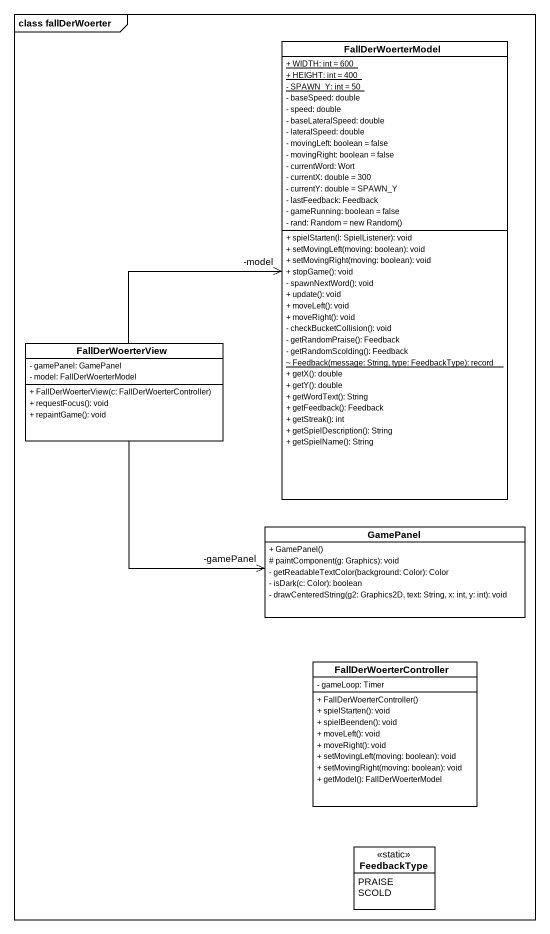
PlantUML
@startuml
mainframe class fallDerWoerter
hide circle
hide empty members
skinparam classAttributeIconSize 0
class FallDerWoerterModel {
  {static} + WIDTH: int = 600
  {static} + HEIGHT: int = 400
  {static} - SPAWN_Y: int = 50
  - baseSpeed: double
  - speed: double
  - baseLateralSpeed: double
  - lateralSpeed: double
  - movingLeft: boolean = false
  - movingRight: boolean = false
  - currentWord: Wort
  - currentX: double = 300
  - currentY: double = SPAWN_Y
  - lastFeedback: Feedback
  - gameRunning: boolean = false
  {field} - rand: Random = new Random()
  + spielStarten(l: SpielListener): void
  + setMovingLeft(moving: boolean): void
  + setMovingRight(moving: boolean): void
  + stopGame(): void
  - spawnNextWord(): void
  + update(): void
  + moveLeft(): void
  + moveRight(): void
  - checkBucketCollision(): void
  - getRandomPraise(): Feedback
  - getRandomScolding(): Feedback
  {static} ~ Feedback(message: String, type: FeedbackType): record
  + getX(): double
  + getY(): double
  + getWordText(): String
  + getFeedback(): Feedback
  + getStreak(): int
  + getSpielDescription(): String
  + getSpielName(): String
}
class FallDerWoerterView {
  - gamePanel: GamePanel
  - model: FallDerWoerterModel
  + FallDerWoerterView(c: FallDerWoerterController)
  + requestFocus(): void
  + repaintGame(): void
}
class GamePanel {
  + GamePanel()
  # paintComponent(g: Graphics): void
  - getReadableTextColor(background: Color): Color
  - isDark(c: Color): boolean
  - drawCenteredString(g2: Graphics2D, text: String, x: int, y: int): void
}
class FallDerWoerterController {
  - gameLoop: Timer
  + FallDerWoerterController()
  + spielStarten(): void
  + spielBeenden(): void
  + moveLeft(): void
  + moveRight(): void
  + setMovingLeft(moving: boolean): void
  + setMovingRight(moving: boolean): void
  + getModel(): FallDerWoerterModel
}
enum FeedbackType <<static>> {
  PRAISE
  SCOLD
}
FallDerWoerterView -right-> "-model" FallDerWoerterModel
FallDerWoerterView --> "-gamePanel" GamePanel
@enduml
